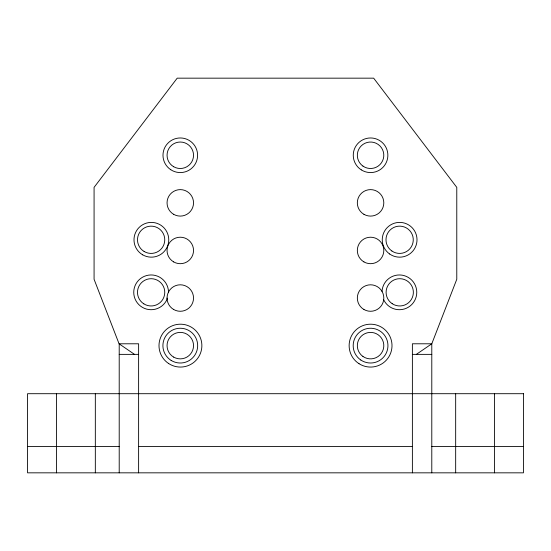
<?xml version="1.0" encoding="UTF-8"?>
<svg xmlns="http://www.w3.org/2000/svg" width="551" height="551" viewBox="0 0 551 551"><rect width="100%" height="100%" fill="white"/><g stroke="black" fill="none" stroke-linecap="round" stroke-linejoin="round"><path stroke-width="0.83" d="M416.356 354.369L431.791 343.79L456.779 279.281L456.779 187.368L373.661 78.166L177.202 78.166L94.076 187.368L94.076 279.281L119.064 343.79L134.499 354.369M119.209 354.369L138.618 354.369M412.382 354.369L431.791 354.369M27.55 446.558L119.209 446.558M138.618 446.558L412.382 446.558M431.791 446.558L523.45 446.558M167.049 298.043L167.098 299.193A17.377 17.377 0 0 1 138.811 304.593A17.377 17.377 0 0 1 144.341 276.333A17.377 17.377 0 0 1 168.503 292.002M494.481 393.703L494.481 472.834M455.67 393.703L455.67 472.834M431.791 472.834L431.791 343.79L412.382 343.79L412.382 472.834M138.618 472.834L138.618 343.79L119.209 343.79L119.209 472.834M95.33 393.703L95.33 472.834M56.519 393.703L56.519 472.834M382.036 291.417A17.377 17.377 0 0 1 406.328 276.402A17.377 17.377 0 0 1 411.879 304.421A17.377 17.377 0 0 1 383.696 299.792M523.45 393.703L27.55 393.703L27.55 472.834L523.45 472.834L523.45 393.703M173.668 309.504A13.245 13.245 0 0 0 193.532 298.043A13.245 13.245 0 0 0 173.668 286.575A13.245 13.245 0 0 0 173.668 309.504M142.681 254.831A17.377 17.377 0 0 0 168.751 239.781A17.377 17.377 0 0 0 142.681 224.732A17.377 17.377 0 0 0 142.681 254.831M389.626 253.99A17.377 17.377 0 0 0 416.942 241.345A17.377 17.377 0 0 0 392.326 224.009A17.377 17.377 0 0 0 389.626 253.99M363.949 309.504A13.245 13.245 0 0 0 383.813 298.043A13.245 13.245 0 0 0 363.949 286.575A13.245 13.245 0 0 0 363.949 309.504M168.647 363.536A21.441 21.441 0 0 0 201.838 346.882A21.441 21.441 0 0 0 170.817 326.467A21.441 21.441 0 0 0 168.647 363.536M359.032 363.701A21.441 21.441 0 0 0 391.988 346.579A21.441 21.441 0 0 0 360.685 326.605A21.441 21.441 0 0 0 359.032 363.701M170.782 169.722A17.301 17.301 0 0 0 197.568 156.277A17.301 17.301 0 0 0 172.532 139.802A17.301 17.301 0 0 0 170.782 169.722M361.256 169.853A17.301 17.301 0 0 0 387.849 156.036A17.301 17.301 0 0 0 362.586 139.913A17.301 17.301 0 0 0 361.256 169.853M144.121 251.476A13.63 13.63 0 0 0 164.763 240.002A13.63 13.63 0 0 0 144.507 227.866A13.63 13.63 0 0 0 144.121 251.476M143.839 303.856A13.63 13.63 0 0 0 164.749 292.884A13.63 13.63 0 0 0 144.796 280.259A13.63 13.63 0 0 0 143.839 303.856M171.168 360.43A17.384 17.384 0 0 0 197.664 346.131A17.384 17.384 0 0 0 172.036 330.331A17.384 17.384 0 0 0 171.168 360.43M360.802 360.01A17.384 17.384 0 0 0 387.904 346.903A17.384 17.384 0 0 0 362.999 329.98A17.384 17.384 0 0 0 360.802 360.01M392.202 303.697A13.63 13.63 0 0 0 413.34 293.166A13.63 13.63 0 0 0 393.648 280.135A13.63 13.63 0 0 0 392.202 303.697M391.892 251.008A13.63 13.63 0 0 0 413.222 240.863A13.63 13.63 0 0 0 393.772 227.467A13.63 13.63 0 0 0 391.892 251.008M362.944 356.456A13.245 13.245 0 0 0 383.758 346.82A13.245 13.245 0 0 0 365.003 333.617A13.245 13.245 0 0 0 362.944 356.456M363.949 261.918A13.245 13.245 0 0 0 383.806 250.45A13.245 13.245 0 0 0 363.949 238.982A13.245 13.245 0 0 0 363.949 261.918M362.944 166.092A13.245 13.245 0 0 0 383.751 156.456A13.245 13.245 0 0 0 365.003 143.253A13.245 13.245 0 0 0 362.944 166.092M363.942 214.325A13.245 13.245 0 0 0 383.806 202.858A13.245 13.245 0 0 0 363.942 191.39A13.245 13.245 0 0 0 363.942 214.325M173.668 214.325A13.245 13.245 0 0 0 193.532 202.858A13.245 13.245 0 0 0 173.668 191.39A13.245 13.245 0 0 0 173.668 214.325M173.675 166.733A13.245 13.245 0 0 0 193.532 155.265A13.245 13.245 0 0 0 173.675 143.797A13.245 13.245 0 0 0 173.675 166.733M173.668 261.918A13.245 13.245 0 0 0 193.532 250.45A13.245 13.245 0 0 0 173.668 238.982A13.245 13.245 0 0 0 173.668 261.918M173.668 357.096A13.245 13.245 0 0 0 193.532 345.629A13.245 13.245 0 0 0 173.668 334.161A13.245 13.245 0 0 0 173.668 357.096"/></g></svg>
